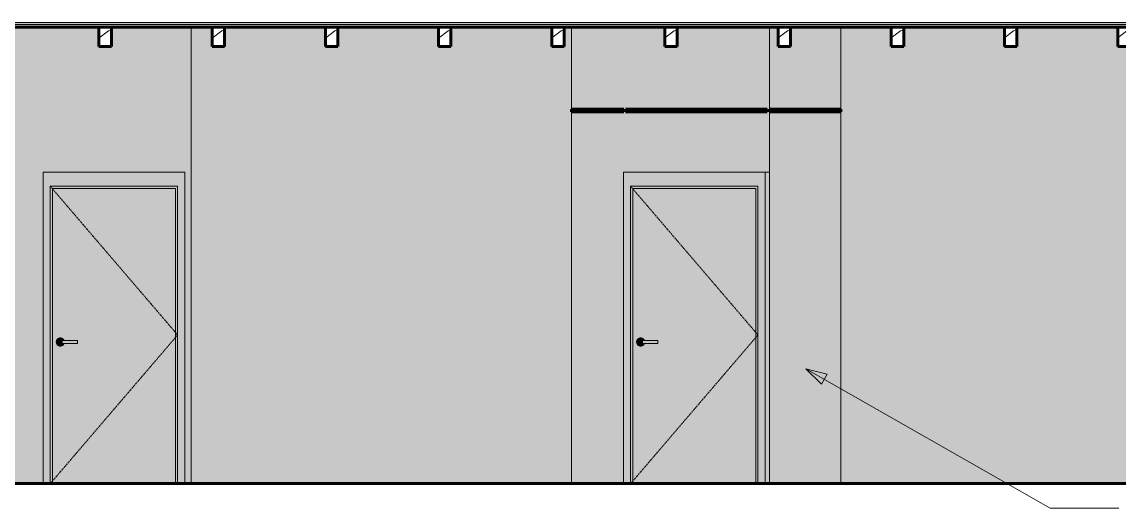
# Model space of a CAD drawing. Header units: inches. Extents: x -3547 to 1646, y 123 to 485.
# Drawn here: x -3256.6 to -2946.5, y 129.1 to 266.4 of the extents above; entities that cross this region are included whole.
import ezdxf

# ---------------------------------------------------------------- set-up
doc = ezdxf.new("R2010")
doc.units = ezdxf.units.IN
doc.header["$MEASUREMENT"] = 0
doc.linetypes.add('Dash 1_16_', pattern=[0.125, 0.0625, -0.0625])
doc.linetypes.add('Grid Line 1_2_', pattern=[0.875, 0.5, -0.125, 0.125, -0.125])
for name, color, linetype, lineweight in [('0-1', 7, 'Continuous', 5), ('0-2', 7, 'Continuous', 9), ('A-CLNG', 13, 'Continuous', 18), ('A-CLNG-2', 13, 'Continuous', 60), ('A-DOOR', 31, 'Continuous', 18), ('A-DOOR-1', 31, 'Continuous', 9), ('A-DOOR-2', 31, 'Dash 1_16_', 9), ('A-DOOR-FRAM', 31, 'Continuous', 9), ('A-DOOR-FRAM-1', 31, 'Continuous', 18), ('A-FLOR-1', 8, 'Continuous', 5), ('A-FLOR-2', 250, 'Continuous', 60), ('A-FLOR-LEVL-1', 51, 'Grid Line 1_2_', 9), ('A-FLOR-MCUT-1', 10, 'Continuous', 18), ('A-FLOR-PATT-1', 7, 'Continuous', 9), ('A-FLOR-PATT-3', 253, 'Continuous', 9), ('G-ANNO-TEXT', 231, 'Continuous', 9), ('I-WALL', 2, 'Continuous', 18), ('I-WALL-1', 2, 'Continuous', 5), ('S-BEAM', 12, 'Continuous', 9), ('S-BEAM-1', 250, 'Continuous', 60)]:
    doc.layers.add(name, color=color, linetype=linetype, lineweight=lineweight)
pattern_1 = [(216.87, (-3000.367, 7.997), (23.9897714, 15.993643), [3.998, -35.986]), (206.565, (-2995.569, 5.598), (-7.99708, -7.99662), [8.941, -8.941]), (198.435, (-2995.569, 1.599), (-15.993845, -7.997098), [5.058, -20.23])]

# ---------------------------------------------------------------- blocks, each defined once
blk = doc.blocks.new('CTR - 1st Phase - Shell_rvt-1-INTERIOR ELEVATION - CORRIDOR WEST _202_W_ - 2ND FLOOR - EAST WALL')
at = {"layer": 'A-FLOR-1'}
blk.add_hatch(color=256, dxfattribs=at).paths.add_polyline_path([(-2456.07, 265.75), (-2448.73, 265.75), (-2448.73, 266.25), (-3498.93, 266.25), (-3498.93, 265.75), (-2464.28, 265.75)], flags=0)
at = {"layer": 'A-FLOR-PATT-1'}
h = blk.add_hatch(dxfattribs=at)
h.set_pattern_fill('FP_3', color=256, style=0, pattern_type=2)
h.set_pattern_definition([(0, (-3003.566, 0), (0, 2.399), []), (315, (-3003.566, 0), (2.398506, 0), [3.393, -3.393]), (45, (-3003.566, 0), (2.398506, 0), [3.393, -3.393])])
h.paths.add_polyline_path([(-3277.22, 265), (-2448.73, 265), (-2448.73, 265.75), (-3498.93, 265.75), (-3498.93, 265), (-3285.43, 265)], flags=0)
at = {"layer": 'A-FLOR-PATT-3'}
h = blk.add_hatch(dxfattribs=at)
h.set_pattern_fill('FP_4', color=256, style=0, pattern_type=2)
h.set_pattern_definition([(0, (-3003.566, 0), (7.68, 1.92), [0.634, -5.126, 0.634, -5.126, -30.72]), (0, (-3003.566, 0), (7.68, 1.92), [-11.52, 0.634, -10.886, 0.634, -5.126, -13.44]), (0, (-3003.566, 0), (7.68, 1.92), [-28.8, 0.634, -3.206, 0.634, -8.966]), (120, (-3000.686, 0.96), (-5.502769, 5.691075), [0.634, -5.126, 0.634, -5.126, -30.72]), (120, (-3000.686, 0.96), (-5.502769, 5.691075), [-11.52, 0.634, -10.886, 0.634, -5.126, -13.44]), (120, (-3000.686, 0.96), (-5.502769, 5.691075), [-28.8, 0.634, -3.206, 0.634, -8.966]), (240, (-2999.726, 4.8), (-2.177231, -7.611075), [0.634, -5.126, 0.634, -5.126, -30.72]), (240, (-2999.726, 4.8), (-2.177231, -7.611075), [-11.52, 0.634, -10.886, 0.634, -5.126, -13.44]), (240, (-2999.726, 4.8), (-2.177231, -7.611075), [-28.8, 0.634, -3.206, 0.634, -8.966])])
h.paths.add_polyline_path([(-2456.07, 266.25), (-2448.73, 266.25), (-2448.73, 266.44), (-3498.93, 266.44), (-3498.93, 266.25), (-2464.28, 266.25)], flags=0)
at = {"layer": 'A-FLOR-2'}
for p, q in [((-3498.93, 265), (-2448.73, 265)), ((-2448.73, 136), (-3498.93, 136))]:
    blk.add_line(p, q, dxfattribs=at)
at = {"layer": 'A-FLOR-MCUT-1'}
for p, q in [((-2448.73, 266.25), (-3498.93, 266.25)), ((-2448.73, 265.75), (-3498.93, 265.75))]:
    blk.add_line(p, q, dxfattribs=at)
blk = doc.blocks.new('LVL-Laminated Veneer Lumber - 4X6 S_ PINE - NO_ 1-V4-INTERIOR ELEVATION - CORRIDOR WEST _202_W_ - 2ND FLOOR - EAST WALL')
at = {"layer": 'S-BEAM'}
h = blk.add_hatch(dxfattribs=at)
h.set_pattern_fill('FP_7', color=256, style=0, pattern_type=2)
h.set_pattern_definition(pattern_1)
h.paths.add_polyline_path([(-3231.37, 259.5), (-3231.37, 265), (-3234.87, 265), (-3234.87, 259.5)], flags=0)
at = {"layer": 'S-BEAM-1'}
for p, q in [((-3231.37, 265), (-3234.87, 265)), ((-3234.87, 265), (-3234.87, 259.5)), ((-3231.37, 259.5), (-3231.37, 265)), ((-3234.87, 259.5), (-3231.37, 259.5))]:
    blk.add_line(p, q, dxfattribs=at)
blk = doc.blocks.new('LVL-Laminated Veneer Lumber - 4X6 S_ PINE - NO_ 1-V5-INTERIOR ELEVATION - CORRIDOR WEST _202_W_ - 2ND FLOOR - EAST WALL')
at = {"layer": 'S-BEAM'}
h = blk.add_hatch(dxfattribs=at)
h.set_pattern_fill('FP_7', color=256, style=0, pattern_type=2)
h.set_pattern_definition(pattern_1)
h.paths.add_polyline_path([(-3199.37, 259.5), (-3199.37, 265), (-3202.87, 265), (-3202.87, 259.5), (-3199.89, 259.5)], flags=0)
at = {"layer": 'S-BEAM-1'}
for p, q in [((-3199.37, 265), (-3202.87, 265)), ((-3202.87, 265), (-3202.87, 259.5)), ((-3199.37, 259.5), (-3199.37, 265)), ((-3202.87, 259.5), (-3199.37, 259.5))]:
    blk.add_line(p, q, dxfattribs=at)
blk = doc.blocks.new('LVL-Laminated Veneer Lumber - 4X6 S_ PINE - NO_ 1-V6-INTERIOR ELEVATION - CORRIDOR WEST _202_W_ - 2ND FLOOR - EAST WALL')
at = {"layer": 'S-BEAM'}
h = blk.add_hatch(dxfattribs=at)
h.set_pattern_fill('FP_7', color=256, style=0, pattern_type=2)
h.set_pattern_definition(pattern_1)
h.paths.add_polyline_path([(-3170.47, 259.5), (-3167.37, 259.5), (-3167.37, 265), (-3170.87, 265), (-3170.87, 259.5)], flags=0)
at = {"layer": 'S-BEAM-1'}
for p, q in [((-3167.37, 265), (-3170.87, 265)), ((-3170.87, 265), (-3170.87, 259.5)), ((-3167.37, 259.5), (-3167.37, 265)), ((-3170.87, 259.5), (-3167.37, 259.5))]:
    blk.add_line(p, q, dxfattribs=at)
blk = doc.blocks.new('LVL-Laminated Veneer Lumber - 4X6 S_ PINE - NO_ 1-V7-INTERIOR ELEVATION - CORRIDOR WEST _202_W_ - 2ND FLOOR - EAST WALL')
at = {"layer": 'S-BEAM'}
h = blk.add_hatch(dxfattribs=at)
h.set_pattern_fill('FP_7', color=256, style=0, pattern_type=2)
h.set_pattern_definition(pattern_1)
h.paths.add_polyline_path([(-3137.63, 259.5), (-3135.37, 259.5), (-3135.37, 265), (-3138.87, 265), (-3138.87, 259.5)], flags=0)
at = {"layer": 'S-BEAM-1'}
for p, q in [((-3135.37, 265), (-3138.87, 265)), ((-3138.87, 265), (-3138.87, 259.5)), ((-3135.37, 259.5), (-3135.37, 265)), ((-3138.87, 259.5), (-3135.37, 259.5))]:
    blk.add_line(p, q, dxfattribs=at)
blk = doc.blocks.new('LVL-Laminated Veneer Lumber - 4X6 S_ PINE - NO_ 1-V8-INTERIOR ELEVATION - CORRIDOR WEST _202_W_ - 2ND FLOOR - EAST WALL')
at = {"layer": 'S-BEAM'}
h = blk.add_hatch(dxfattribs=at)
h.set_pattern_fill('FP_7', color=256, style=0, pattern_type=2)
h.set_pattern_definition(pattern_1)
h.paths.add_polyline_path([(-3106.87, 259.5), (-3103.37, 259.5), (-3103.37, 265), (-3106.87, 265), (-3106.87, 263.85)], flags=0)
at = {"layer": 'S-BEAM-1'}
for p, q in [((-3103.37, 265), (-3106.87, 265)), ((-3106.87, 265), (-3106.87, 259.5)), ((-3103.37, 259.5), (-3103.37, 265)), ((-3106.87, 259.5), (-3103.37, 259.5))]:
    blk.add_line(p, q, dxfattribs=at)
blk = doc.blocks.new('LVL-Laminated Veneer Lumber - 4X6 S_ PINE - NO_ 1-1619295-INTERIOR ELEVATION - CORRIDOR WEST _202_W_ - 2ND FLOOR - EAST WALL')
at = {"layer": 'S-BEAM'}
h = blk.add_hatch(dxfattribs=at)
h.set_pattern_fill('FP_7', color=256, style=0, pattern_type=2)
h.set_pattern_definition(pattern_1)
h.paths.add_polyline_path([(-3074.87, 259.5), (-3071.37, 259.5), (-3071.37, 265), (-3074.87, 265)], flags=0)
at = {"layer": 'S-BEAM-1'}
for p, q in [((-3071.37, 265), (-3074.87, 265)), ((-3074.87, 265), (-3074.87, 259.5)), ((-3071.37, 259.5), (-3071.37, 265)), ((-3074.87, 259.5), (-3071.37, 259.5))]:
    blk.add_line(p, q, dxfattribs=at)
blk = doc.blocks.new('LVL-Laminated Veneer Lumber - 4X6 S_ PINE - NO_ 1-V9-INTERIOR ELEVATION - CORRIDOR WEST _202_W_ - 2ND FLOOR - EAST WALL')
at = {"layer": 'S-BEAM'}
h = blk.add_hatch(dxfattribs=at)
h.set_pattern_fill('FP_7', color=256, style=0, pattern_type=2)
h.set_pattern_definition(pattern_1)
h.paths.add_polyline_path([(-3039.37, 259.5), (-3039.37, 265), (-3042.87, 265), (-3042.87, 259.5)], flags=0)
at = {"layer": 'S-BEAM-1'}
for p, q in [((-3039.37, 265), (-3042.87, 265)), ((-3042.87, 265), (-3042.87, 259.5)), ((-3039.37, 259.5), (-3039.37, 265)), ((-3042.87, 259.5), (-3039.37, 259.5))]:
    blk.add_line(p, q, dxfattribs=at)
blk = doc.blocks.new('LVL-Laminated Veneer Lumber - 4X6 S_ PINE - NO_ 1-V10-INTERIOR ELEVATION - CORRIDOR WEST _202_W_ - 2ND FLOOR - EAST WALL')
at = {"layer": 'S-BEAM'}
h = blk.add_hatch(dxfattribs=at)
h.set_pattern_fill('FP_7', color=256, style=0, pattern_type=2)
h.set_pattern_definition(pattern_1)
h.paths.add_polyline_path([(-3007.37, 259.5), (-3007.37, 265), (-3010.87, 265), (-3010.87, 259.5)], flags=0)
at = {"layer": 'S-BEAM-1'}
for p, q in [((-3007.37, 265), (-3010.87, 265)), ((-3010.87, 265), (-3010.87, 259.5)), ((-3007.37, 259.5), (-3007.37, 265)), ((-3010.87, 259.5), (-3007.37, 259.5))]:
    blk.add_line(p, q, dxfattribs=at)
blk = doc.blocks.new('LVL-Laminated Veneer Lumber - 4X6 S_ PINE - NO_ 1-V11-INTERIOR ELEVATION - CORRIDOR WEST _202_W_ - 2ND FLOOR - EAST WALL')
at = {"layer": 'S-BEAM'}
h = blk.add_hatch(dxfattribs=at)
h.set_pattern_fill('FP_7', color=256, style=0, pattern_type=2)
h.set_pattern_definition(pattern_1)
h.paths.add_polyline_path([(-2975.37, 259.5), (-2975.37, 265), (-2978.87, 265), (-2978.87, 259.5)], flags=0)
at = {"layer": 'S-BEAM-1'}
for p, q in [((-2975.37, 265), (-2978.87, 265)), ((-2978.87, 265), (-2978.87, 259.5)), ((-2975.37, 259.5), (-2975.37, 265)), ((-2978.87, 259.5), (-2975.37, 259.5))]:
    blk.add_line(p, q, dxfattribs=at)
blk = doc.blocks.new('LVL-Laminated Veneer Lumber - 4X6 S_ PINE - NO_ 1-V12-INTERIOR ELEVATION - CORRIDOR WEST _202_W_ - 2ND FLOOR - EAST WALL')
at = {"layer": 'S-BEAM'}
h = blk.add_hatch(dxfattribs=at)
h.set_pattern_fill('FP_7', color=256, style=0, pattern_type=2)
h.set_pattern_definition(pattern_1)
h.paths.add_polyline_path([(-2943.37, 259.5), (-2943.37, 265), (-2946.87, 265), (-2946.87, 259.5)], flags=0)
at = {"layer": 'S-BEAM-1'}
for p, q in [((-2943.37, 265), (-2946.87, 265)), ((-2946.87, 265), (-2946.87, 259.5)), ((-2943.37, 259.5), (-2943.37, 265)), ((-2946.87, 259.5), (-2943.37, 259.5))]:
    blk.add_line(p, q, dxfattribs=at)
blk = doc.blocks.new('CTR - 1st Phase - Structure_rvt-1-INTERIOR ELEVATION - CORRIDOR WEST _202_W_ - 2ND FLOOR - EAST WALL')
at = {"layer": '0-2'}
for name in ['LVL-Laminated Veneer Lumber - 4X6 S_ PINE - NO_ 1-V4-INTERIOR ELEVATION - CORRIDOR WEST _202_W_ - 2ND FLOOR - EAST WALL', 'LVL-Laminated Veneer Lumber - 4X6 S_ PINE - NO_ 1-V5-INTERIOR ELEVATION - CORRIDOR WEST _202_W_ - 2ND FLOOR - EAST WALL', 'LVL-Laminated Veneer Lumber - 4X6 S_ PINE - NO_ 1-V6-INTERIOR ELEVATION - CORRIDOR WEST _202_W_ - 2ND FLOOR - EAST WALL', 'LVL-Laminated Veneer Lumber - 4X6 S_ PINE - NO_ 1-V7-INTERIOR ELEVATION - CORRIDOR WEST _202_W_ - 2ND FLOOR - EAST WALL', 'LVL-Laminated Veneer Lumber - 4X6 S_ PINE - NO_ 1-V8-INTERIOR ELEVATION - CORRIDOR WEST _202_W_ - 2ND FLOOR - EAST WALL', 'LVL-Laminated Veneer Lumber - 4X6 S_ PINE - NO_ 1-1619295-INTERIOR ELEVATION - CORRIDOR WEST _202_W_ - 2ND FLOOR - EAST WALL', 'LVL-Laminated Veneer Lumber - 4X6 S_ PINE - NO_ 1-V9-INTERIOR ELEVATION - CORRIDOR WEST _202_W_ - 2ND FLOOR - EAST WALL', 'LVL-Laminated Veneer Lumber - 4X6 S_ PINE - NO_ 1-V10-INTERIOR ELEVATION - CORRIDOR WEST _202_W_ - 2ND FLOOR - EAST WALL', 'LVL-Laminated Veneer Lumber - 4X6 S_ PINE - NO_ 1-V11-INTERIOR ELEVATION - CORRIDOR WEST _202_W_ - 2ND FLOOR - EAST WALL', 'LVL-Laminated Veneer Lumber - 4X6 S_ PINE - NO_ 1-V12-INTERIOR ELEVATION - CORRIDOR WEST _202_W_ - 2ND FLOOR - EAST WALL']:
    blk.add_blockref(name, (0, 0), dxfattribs=at)
blk = doc.blocks.new('HOLLOW METAL - UNIT DOOR-2191978-INTERIOR ELEVATION - CORRIDOR WEST _202_W_ - 2ND FLOOR - EAST WALL')
at = {"layer": 'A-DOOR'}
h = blk.add_hatch(color=256, dxfattribs=at)
h.paths.add_polyline_path([(-3083.95, 136), (-3049.2, 136), (-3049.2, 219.38), (-3083.95, 219.38), (-3083.95, 148.49)], flags=0)
h.paths.add_polyline_path([(-3081.72, 174.82), (-3082.02, 174.86), (-3082.31, 174.98), (-3082.55, 175.16), (-3082.74, 175.41), (-3082.86, 175.69), (-3082.9, 176), (-3082.86, 176.31), (-3082.74, 176.59), (-3082.55, 176.84), (-3082.31, 177.02), (-3082.02, 177.14), (-3081.72, 177.18), (-3081.41, 177.14), (-3081.13, 177.02), (-3080.88, 176.84), (-3080.7, 176.59), (-3080.61, 176.39), (-3076.9, 176.38), (-3076.9, 175.61), (-3080.61, 175.61), (-3080.7, 175.41), (-3080.88, 175.16), (-3081.17, 174.96), (-3081.41, 174.86)], flags=0)
h = blk.add_hatch(color=256, dxfattribs=at)
h.paths.add_polyline_path([(-3081.9, 175.72), (-3081.99, 175.88), (-3082, 175.9), (-3082.01, 176), (-3081.98, 176.14), (-3081.92, 176.25), (-3081.91, 176.25), (-3081.96, 175.99), (-3081.91, 175.75)], flags=0)
h.paths.add_polyline_path([(-3081.72, 174.82), (-3081.41, 174.86), (-3081.13, 174.98), (-3080.88, 175.16), (-3080.7, 175.41), (-3080.61, 175.61), (-3081.73, 175.62), (-3081.88, 175.71), (-3081.9, 175.75), (-3081.96, 176.01), (-3081.88, 176.29), (-3081.78, 176.36), (-3081.71, 176.38), (-3081.53, 176.38), (-3081.43, 176.38), (-3080.61, 176.39), (-3080.7, 176.59), (-3080.88, 176.84), (-3081.13, 177.02), (-3081.41, 177.14), (-3081.72, 177.18), (-3082.02, 177.14), (-3082.31, 177.02), (-3082.55, 176.84), (-3082.74, 176.59), (-3082.86, 176.31), (-3082.9, 176), (-3082.86, 175.69), (-3082.74, 175.41), (-3082.55, 175.16), (-3082.31, 174.98), (-3082.02, 174.86)], flags=0)
for points in [[(-3081.03, 175.61), (-3081.03, 176), (-3082.01, 176), (-3081.97, 175.83), (-3081.92, 175.75), (-3081.87, 175.7), (-3081.77, 175.64), (-3081.69, 175.62), (-3081.52, 175.61), (-3081.45, 175.62), (-3081.06, 175.62)], [(-3076.9, 176), (-3076.9, 176.39), (-3081.03, 176.38), (-3081.03, 176), (-3080.15, 176)], [(-3080.37, 175.61), (-3076.9, 175.62), (-3076.9, 176), (-3081.03, 176), (-3081.03, 175.61), (-3080.54, 175.61)]]:
    blk.add_hatch(color=256, dxfattribs=at).paths.add_polyline_path(points, flags=0)
h = blk.add_hatch(color=256, dxfattribs=at)
h.paths.add_polyline_path([(-3081.9, 176.28), (-3081.99, 176.13), (-3082, 176.1), (-3082, 176), (-3081.96, 176), (-3081.91, 176.25)], flags=0)
h.paths.add_polyline_path([(-3081.37, 176), (-3081.03, 176), (-3081.03, 176.39), (-3081.06, 176.38), (-3081.64, 176.38), (-3081.62, 176.39), (-3081.78, 176.36), (-3081.88, 176.29), (-3081.9, 176.25), (-3081.96, 176), (-3081.41, 176)], flags=0)
at = {"layer": 'A-DOOR-FRAM-1'}
for points in [[(-3084.57, 136), (-3084.57, 220), (-3048.57, 220), (-3048.57, 136), (-3046.57, 136), (-3046.57, 224), (-3086.57, 224), (-3086.57, 136), (-3085.99, 136)], [(-3083.95, 136), (-3083.95, 219.38), (-3049.2, 219.38), (-3049.2, 136), (-3048.57, 136), (-3048.57, 220), (-3084.57, 220), (-3084.57, 136)]]:
    blk.add_hatch(color=256, dxfattribs=at).paths.add_polyline_path(points, flags=0)
at = {"layer": 'A-DOOR-1'}
for p, q in [((-3076.9, 176.39), (-3081.03, 176.39)), ((-3081.03, 175.61), (-3076.9, 175.61)), ((-3076.9, 176.39), (-3076.9, 176)), ((-3076.9, 176), (-3076.9, 175.61))]:
    blk.add_line(p, q, dxfattribs=at)
at = {"layer": 'A-DOOR-1', "flags": 128}
for points in [[(-3081.03, 176.39), (-3081.05, 176.39), (-3081.08, 176.39), (-3081.1, 176.39), (-3081.12, 176.39), (-3081.15, 176.39), (-3081.17, 176.39), (-3081.19, 176.39), (-3081.22, 176.39), (-3081.24, 176.39), (-3081.26, 176.39), (-3081.28, 176.39), (-3081.3, 176.39), (-3081.32, 176.39), (-3081.34, 176.39), (-3081.36, 176.39), (-3081.38, 176.39), (-3081.4, 176.39), (-3081.42, 176.39), (-3081.44, 176.39), (-3081.45, 176.39), (-3081.47, 176.39), (-3081.49, 176.39), (-3081.5, 176.39), (-3081.51, 176.39), (-3081.53, 176.39), (-3081.54, 176.39), (-3081.55, 176.39), (-3081.56, 176.39), (-3081.57, 176.39), (-3081.58, 176.39), (-3081.59, 176.39), (-3081.6, 176.39), (-3081.6, 176.39), (-3081.61, 176.39), (-3081.61, 176.39), (-3081.62, 176.39), (-3081.62, 176.39), (-3081.62, 176.39), (-3081.62, 176.39)], [(-3081.62, 175.61), (-3081.62, 175.61), (-3081.62, 175.61), (-3081.62, 175.61), (-3081.61, 175.61), (-3081.61, 175.61), (-3081.6, 175.61), (-3081.6, 175.61), (-3081.59, 175.61), (-3081.58, 175.61), (-3081.57, 175.61), (-3081.56, 175.61), (-3081.55, 175.61), (-3081.54, 175.61), (-3081.53, 175.61), (-3081.52, 175.61), (-3081.5, 175.61), (-3081.49, 175.61), (-3081.47, 175.61), (-3081.46, 175.61), (-3081.44, 175.61), (-3081.42, 175.61), (-3081.41, 175.61), (-3081.39, 175.61), (-3081.37, 175.61), (-3081.35, 175.61), (-3081.33, 175.61), (-3081.31, 175.61), (-3081.29, 175.61), (-3081.27, 175.61), (-3081.24, 175.61), (-3081.22, 175.61), (-3081.2, 175.61), (-3081.18, 175.61), (-3081.15, 175.61), (-3081.13, 175.61), (-3081.11, 175.61), (-3081.08, 175.61), (-3081.06, 175.61), (-3081.04, 175.61), (-3081.03, 175.61)]]:
    blk.add_lwpolyline(points, dxfattribs=at)
at = {"layer": 'A-DOOR-1'}
for start, end in [(19.6343, 180), (180, 340.4367)]:
    blk.add_arc((-3081.72, 176), 1.18, start, end, dxfattribs=at)
at = {"layer": 'A-DOOR-2'}
for p, q in [((-3084.57, 220), (-3048.57, 178)), ((-3048.57, 178), (-3084.57, 136))]:
    blk.add_line(p, q, dxfattribs=at)
at = {"layer": 'A-DOOR-FRAM'}
for p, q in [((-3046.57, 224), (-3086.57, 224)), ((-3086.57, 224), (-3086.57, 136)), ((-3046.57, 224), (-3046.57, 136)), ((-3084.57, 220), (-3048.57, 220)), ((-3084.57, 136), (-3084.57, 220)), ((-3083.95, 219.38), (-3049.2, 219.38)), ((-3083.95, 136), (-3083.95, 219.38)), ((-3049.2, 219.38), (-3049.2, 136)), ((-3048.57, 220), (-3048.57, 136))]:
    blk.add_line(p, q, dxfattribs=at)

msp = doc.modelspace()

# ---------------------------------------------------------------- hatches: boundary and pattern name
at = {"layer": 'A-CLNG'}
h = msp.add_hatch(color=256, dxfattribs=at)
h.paths.add_polyline_path([(-3045.24, 241.07), (-3025.11, 241.07), (-3025.11, 241.82), (-3045.32, 241.82), (-3045.32, 241.07)], flags=0)
h.paths.add_polyline_path([(-3092.68, 241.07), (-3086.49, 241.07), (-3086.49, 241.82), (-3101.24, 241.82), (-3101.24, 241.07)], flags=0)
h.paths.add_polyline_path([(-3085.99, 241.07), (-3045.99, 241.07), (-3045.99, 241.82), (-3085.99, 241.82)], flags=0)
at = {"layer": 'G-ANNO-TEXT'}
msp.add_hatch(color=256, dxfattribs=at).paths.add_polyline_path([(-3035.02, 168.47), (-3030.6, 164.11), (-3029.01, 166.9)], flags=0)
at = {"layer": 'I-WALL'}
for points in [[(-3208.76, 136), (-3208.76, 265), (-3231.37, 265), (-3231.37, 259.5), (-3234.87, 259.5), (-3234.87, 265), (-3263.37, 265), (-3263.37, 259.5), (-3265.3, 259.5), (-3265.3, 136), (-3250.64, 136), (-3250.64, 224), (-3210.64, 224), (-3210.64, 136)], [(-3170.47, 136), (-3110.24, 136), (-3110.24, 265), (-3135.37, 265), (-3135.37, 259.5), (-3138.87, 259.5), (-3138.87, 265), (-3167.37, 265), (-3167.37, 259.5), (-3170.87, 259.5), (-3170.87, 265), (-3199.37, 265), (-3199.37, 259.5), (-3199.89, 259.5), (-3199.89, 136)], [(-3025.11, 136), (-2784.7, 136), (-2784.7, 241.07), (-2794.9, 241.07), (-2794.9, 241.82), (-2784.7, 241.82), (-2784.7, 259.5), (-2786.87, 259.5), (-2786.87, 265), (-2815.37, 265), (-2815.37, 259.5), (-2818.87, 259.5), (-2818.87, 265), (-2847.37, 265), (-2847.37, 259.5), (-2850.87, 259.5), (-2850.87, 265), (-2879.37, 265), (-2879.37, 259.5), (-2882.87, 259.5), (-2882.87, 265), (-2911.37, 265), (-2911.37, 259.5), (-2914.87, 259.5), (-2914.87, 265), (-2943.37, 265), (-2943.37, 259.5), (-2946.87, 259.5), (-2946.87, 265), (-2975.37, 265), (-2975.37, 259.5), (-2978.87, 259.5), (-2978.87, 265), (-3007.37, 265), (-3007.37, 259.5), (-3010.87, 259.5), (-3010.87, 265), (-3025.11, 265), (-3025.11, 201.21)], [(-3046.57, 136), (-3045.32, 136), (-3045.32, 224), (-3046.57, 224), (-3046.57, 146.33)]]:
    msp.add_hatch(color=256, dxfattribs=at).paths.add_polyline_path(points, flags=0)
h = msp.add_hatch(color=256, dxfattribs=at)
h.paths.add_polyline_path([(-3086.57, 136), (-3086.57, 224), (-3045.32, 224), (-3045.32, 265), (-3071.37, 265), (-3071.37, 259.5), (-3074.87, 259.5), (-3074.87, 265), (-3101.24, 265), (-3101.24, 241.82), (-3086.49, 241.82), (-3086.49, 241.07), (-3101.24, 241.07), (-3101.24, 136)], flags=0)
h.paths.add_polyline_path([(-3085.99, 241.07), (-3085.99, 241.82), (-3045.99, 241.82), (-3045.99, 241.07), (-3071.93, 241.07)], flags=0)
h = msp.add_hatch(color=256, dxfattribs=at)
h.paths.add_polyline_path([(-3044.7, 136), (-3025.11, 136), (-3025.11, 241.07), (-3044.7, 241.07), (-3044.7, 146.22)], flags=0)
h.paths.add_polyline_path([(-3039.09, 241.82), (-3025.11, 241.82), (-3025.11, 265), (-3039.37, 265), (-3039.37, 259.5), (-3042.87, 259.5), (-3042.87, 265), (-3044.7, 265), (-3044.7, 241.82), (-3043.57, 241.82)], flags=0)
at = {"layer": 'I-WALL-1'}
for points in [[(-3206.07, 136), (-3199.89, 136), (-3199.89, 259.5), (-3202.87, 259.5), (-3202.87, 265), (-3208.76, 265), (-3208.76, 136), (-3206.98, 136)], [(-3101.24, 136), (-3101.24, 265), (-3103.37, 265), (-3103.37, 259.5), (-3106.87, 259.5), (-3106.87, 265), (-3110.24, 265), (-3110.24, 136), (-3101.37, 136)]]:
    msp.add_hatch(color=256, dxfattribs=at).paths.add_polyline_path(points, flags=0)
h = msp.add_hatch(color=256, dxfattribs=at)
h.paths.add_polyline_path([(-3044.7, 136), (-3044.7, 241.07), (-3045.32, 241.07), (-3045.32, 136)], flags=0)
h.paths.add_polyline_path([(-3045.32, 241.82), (-3044.7, 241.82), (-3044.7, 265), (-3045.32, 265), (-3045.32, 250.13)], flags=0)

# ---------------------------------------------------------------- linework, layer by layer
at = {"layer": 'A-CLNG-2'}
for p, q in [((-3086.49, 241.82), (-3101.24, 241.82)), ((-3101.24, 241.82), (-3101.24, 241.07)), ((-3101.24, 241.07), (-3086.49, 241.07)), ((-3086.49, 241.07), (-3086.49, 241.82)), ((-3045.99, 241.82), (-3085.99, 241.82)), ((-3085.99, 241.82), (-3085.99, 241.07)), ((-3085.99, 241.07), (-3045.99, 241.07)), ((-3045.99, 241.07), (-3045.99, 241.82)), ((-3025.11, 241.82), (-3045.32, 241.82)), ((-3045.32, 241.82), (-3045.32, 241.07)), ((-3045.32, 241.07), (-3025.11, 241.07)), ((-3025.11, 241.07), (-3025.11, 241.82))]:
    msp.add_line(p, q, dxfattribs=at)
at = {"layer": 'A-FLOR-LEVL-1'}
msp.add_line((-3547.3, 136), (-2399.49, 136), dxfattribs=at)
at = {"layer": 'G-ANNO-TEXT'}
for p, q in [((-3035.02, 168.47), (-3030.6, 164.11)), ((-3029.01, 166.9), (-3035.02, 168.47)), ((-3035.02, 168.47), (-2965.93, 129.09)), ((-3030.6, 164.11), (-3029.01, 166.9)), ((-2965.93, 129.09), (-2946.56, 129.09))]:
    msp.add_line(p, q, dxfattribs=at)
at = {"layer": 'I-WALL'}
for p, q in [((-3208.76, 136), (-3208.76, 265)), ((-3101.24, 265), (-3101.24, 241.82)), ((-3045.32, 241.82), (-3045.32, 265)), ((-3025.11, 241.82), (-3025.11, 265)), ((-3101.24, 241.07), (-3101.24, 136)), ((-3045.32, 136), (-3045.32, 241.07)), ((-3025.11, 136), (-3025.11, 241.07)), ((-3046.57, 224), (-3045.32, 224))]:
    msp.add_line(p, q, dxfattribs=at)

# ---------------------------------------------------------------- block references
at = {"layer": '0-1'}
for name in ['CTR - 1st Phase - Shell_rvt-1-INTERIOR ELEVATION - CORRIDOR WEST _202_W_ - 2ND FLOOR - EAST WALL', 'CTR - 1st Phase - Structure_rvt-1-INTERIOR ELEVATION - CORRIDOR WEST _202_W_ - 2ND FLOOR - EAST WALL']:
    msp.add_blockref(name, (0, 0), dxfattribs=at)
at = {"layer": 'A-DOOR'}
for p in [(-164.06, 0), (0, 0)]:
    msp.add_blockref('HOLLOW METAL - UNIT DOOR-2191978-INTERIOR ELEVATION - CORRIDOR WEST _202_W_ - 2ND FLOOR - EAST WALL', p, dxfattribs=at)

doc.saveas('drawing.dxf')
